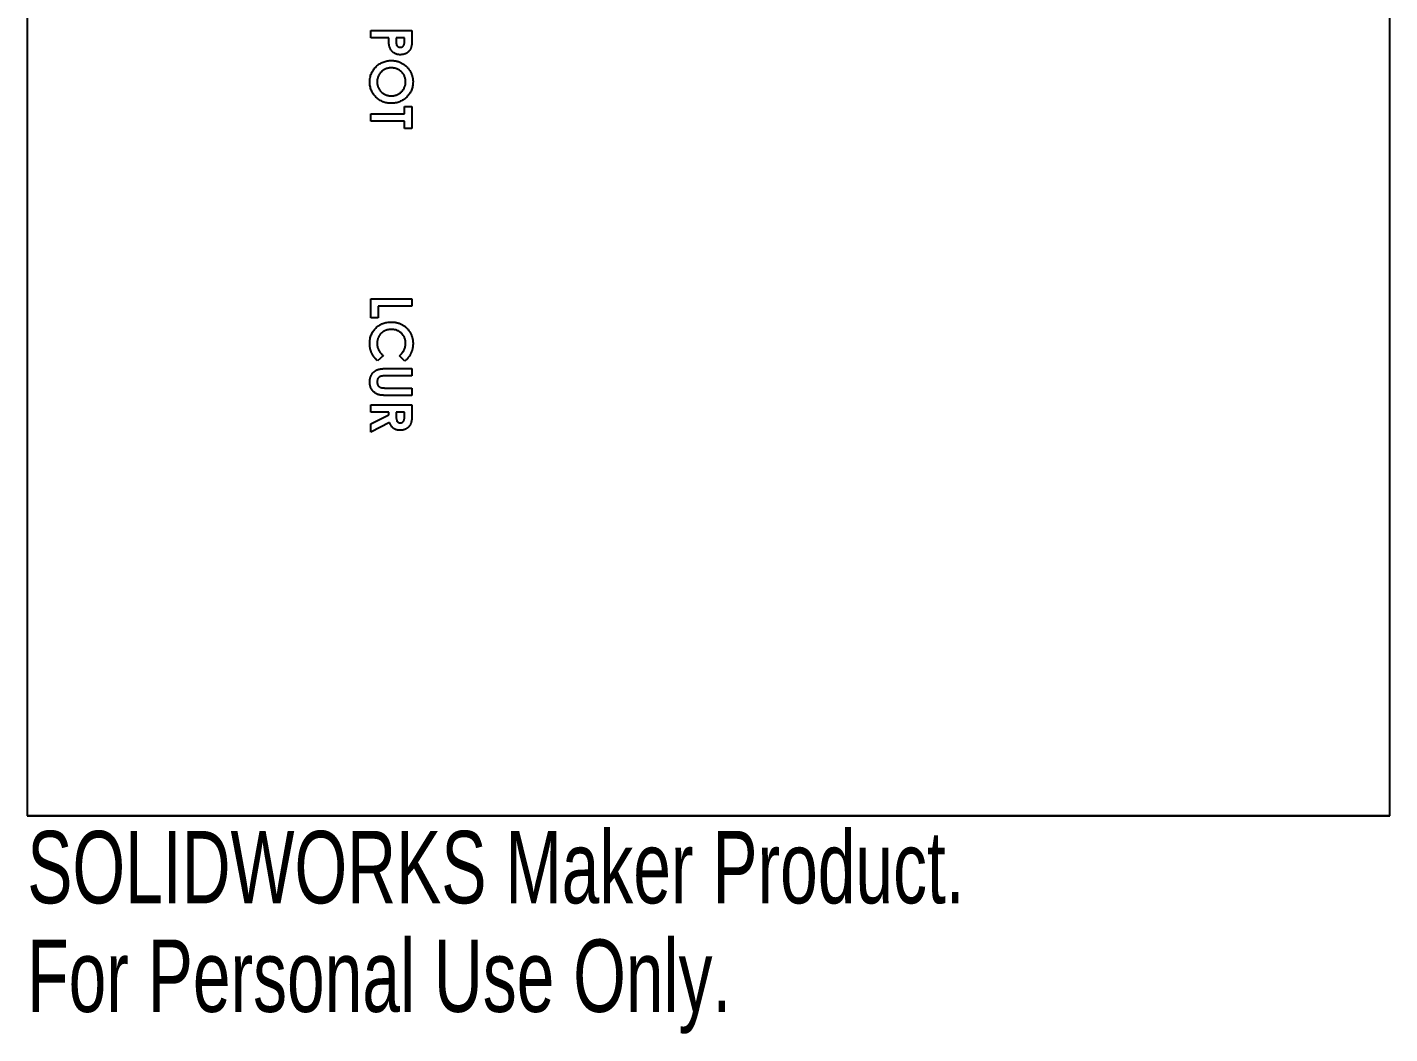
# Model space of a CAD drawing. Header units: millimetres. Extents: x -1295 to -1204, y -914 to -779.
# Drawn here: x -1295.2 to -1204.2, y -913.9 to -846.7 of the extents above; entities that cross this region are included whole.
import ezdxf

# ---------------------------------------------------------------- set-up
doc = ezdxf.new("R2010")
doc.units = ezdxf.units.MM
doc.styles.add('SLDTEXTSTYLE0', font='TXT', dxfattribs={"width": 0.7})

msp = doc.modelspace()

# ---------------------------------------------------------------- linework, layer by layer
at = {"color": 7, "linetype": 'Continuous', "lineweight": 25}
for p, q in [((-1295.195, -779.37), (-1295.195, -899.37)), ((-1204.195, -899.37), (-1204.195, -779.37)), ((-1272.25, -847.431), (-1272.25, -846.937)), ((-1272.25, -846.937), (-1269.5, -846.937)), ((-1269.5, -846.937), (-1269.5, -847.488)), ((-1271.051, -847.431), (-1272.25, -847.431)), ((-1269.994, -847.431), (-1270.558, -847.431)), ((-1270.558, -847.431), (-1270.558, -847.605)), ((-1270.281, -848.065), (-1270.281, -848.065)), ((-1270.048, -847.936), (-1270.048, -847.936)), ((-1269.994, -847.586), (-1269.994, -847.431)), ((-1270.874, -848.947), (-1270.874, -848.947)), ((-1272.32, -850.384), (-1272.32, -850.384)), ((-1269.429, -850.38), (-1269.429, -850.38)), ((-1270.877, -851.309), (-1270.877, -851.309)), ((-1272.25, -853.001), (-1272.25, -852.508)), ((-1272.25, -852.508), (-1269.994, -852.508)), ((-1269.994, -852.014), (-1269.5, -852.014)), ((-1269.994, -852.508), (-1269.994, -852.014)), ((-1269.5, -852.014), (-1269.5, -853.495)), ((-1269.994, -853.001), (-1272.25, -853.001)), ((-1269.994, -853.495), (-1269.994, -853.001)), ((-1269.5, -853.495), (-1269.994, -853.495)), ((-1272.25, -864.857), (-1269.5, -864.857)), ((-1272.25, -866.126), (-1272.25, -864.857)), ((-1269.5, -865.351), (-1271.756, -865.351)), ((-1271.756, -865.351), (-1271.756, -866.126)), ((-1269.5, -864.857), (-1269.5, -865.351)), ((-1271.756, -866.126), (-1272.25, -866.126)), ((-1270.871, -866.408), (-1270.871, -866.408)), ((-1272.32, -867.836), (-1272.32, -867.836)), ((-1269.429, -867.844), (-1269.429, -867.844)), ((-1271.427, -868.655), (-1271.796, -869.006)), ((-1271.427, -868.655), (-1271.427, -868.655)), ((-1269.977, -869.017), (-1270.323, -868.655)), ((-1270.323, -868.655), (-1270.323, -868.655)), ((-1271.141, -869.511), (-1269.5, -869.511)), ((-1271.141, -869.511), (-1271.141, -869.511)), ((-1269.5, -869.511), (-1269.5, -870.004)), ((-1272.32, -870.412), (-1272.32, -870.412)), ((-1269.5, -870.004), (-1271.289, -870.004)), ((-1271.224, -870.815), (-1269.5, -870.815)), ((-1271.224, -870.815), (-1271.224, -870.815)), ((-1269.5, -870.815), (-1269.5, -871.309)), ((-1269.5, -871.309), (-1271.141, -871.309)), ((-1272.25, -871.944), (-1269.5, -871.944)), ((-1272.25, -872.437), (-1272.25, -871.944)), ((-1271.051, -872.437), (-1272.25, -872.437)), ((-1272.25, -873.211), (-1271.051, -872.605)), ((-1271.051, -872.605), (-1271.051, -872.437)), ((-1269.994, -872.437), (-1270.558, -872.437)), ((-1270.558, -872.437), (-1270.558, -872.629)), ((-1269.994, -872.605), (-1269.994, -872.437)), ((-1269.5, -871.944), (-1269.5, -872.519)), ((-1270.995, -873.125), (-1272.25, -873.759)), ((-1272.25, -873.759), (-1272.25, -873.211)), ((-1295.195, -899.37), (-1204.195, -899.37)), ((-1204.195, -899.37), (-1295.195, -899.37))]:
    msp.add_line(p, q, dxfattribs=at)
for points, knots in [([(-1271.009, -847.991), (-1271.013, -847.977), (-1271.021, -847.946), (-1271.028, -847.896), (-1271.035, -847.838), (-1271.041, -847.771), (-1271.046, -847.697), (-1271.049, -847.616), (-1271.051, -847.526), (-1271.051, -847.463), (-1271.051, -847.431)], [0, 0, 0, 0, 0.077373, 0.167614, 0.272108, 0.390016, 0.521363, 0.667272, 0.82681, 1, 1, 1, 1]), ([(-1270.281, -848.559), (-1270.304, -848.559), (-1270.349, -848.558), (-1270.415, -848.551), (-1270.479, -848.538), (-1270.539, -848.522), (-1270.596, -848.501), (-1270.651, -848.474), (-1270.702, -848.443), (-1270.75, -848.407), (-1270.795, -848.367), (-1270.837, -848.324), (-1270.874, -848.277), (-1270.908, -848.226), (-1270.939, -848.172), (-1270.967, -848.115), (-1270.991, -848.055), (-1271.003, -848.012), (-1271.009, -847.991)], [0, 0, 0, 0, 0.068863, 0.135324, 0.199253, 0.261503, 0.322661, 0.382747, 0.442522, 0.50232, 0.56277, 0.622352, 0.682289, 0.743376, 0.805048, 0.868091, 0.933123, 1, 1, 1, 1]), ([(-1270.558, -847.605), (-1270.557, -847.637), (-1270.557, -847.696), (-1270.552, -847.775), (-1270.544, -847.84), (-1270.532, -847.89), (-1270.514, -847.93), (-1270.493, -847.964), (-1270.468, -847.995), (-1270.437, -848.02), (-1270.403, -848.041), (-1270.365, -848.055), (-1270.324, -848.064), (-1270.295, -848.065), (-1270.281, -848.065)], [0, 0, 0, 0, 0.155172, 0.28552, 0.390535, 0.471014, 0.53849, 0.602942, 0.66656, 0.730177, 0.794928, 0.860217, 0.928115, 1, 1, 1, 1]), ([(-1269.5, -847.488), (-1269.5, -847.524), (-1269.5, -847.594), (-1269.504, -847.694), (-1269.511, -847.786), (-1269.519, -847.871), (-1269.531, -847.947), (-1269.544, -848.016), (-1269.561, -848.078), (-1269.58, -848.132), (-1269.603, -848.181), (-1269.627, -848.227), (-1269.657, -848.27), (-1269.687, -848.311), (-1269.722, -848.348), (-1269.76, -848.383), (-1269.801, -848.416), (-1269.845, -848.446), (-1269.891, -848.472), (-1269.94, -848.496), (-1269.992, -848.515), (-1270.045, -848.531), (-1270.101, -848.544), (-1270.159, -848.552), (-1270.219, -848.558), (-1270.26, -848.559), (-1270.281, -848.559)], [0, 0, 0, 0, 0.070781, 0.136552, 0.197012, 0.252923, 0.303687, 0.349719, 0.39124, 0.428479, 0.463057, 0.49715, 0.531002, 0.564226, 0.597701, 0.631421, 0.665597, 0.700451, 0.735881, 0.771092, 0.806975, 0.843534, 0.88094, 0.919294, 0.95918, 1, 1, 1, 1]), ([(-1270.281, -848.065), (-1270.268, -848.065), (-1270.243, -848.064), (-1270.207, -848.058), (-1270.173, -848.048), (-1270.142, -848.034), (-1270.114, -848.015), (-1270.089, -847.993), (-1270.066, -847.967), (-1270.054, -847.946), (-1270.048, -847.936)], [0, 0, 0, 0, 0.137788, 0.267341, 0.390444, 0.511778, 0.629509, 0.747829, 0.871885, 1, 1, 1, 1]), ([(-1270.048, -847.936), (-1270.044, -847.927), (-1270.034, -847.909), (-1270.023, -847.877), (-1270.014, -847.841), (-1270.007, -847.8), (-1270.001, -847.753), (-1269.996, -847.702), (-1269.994, -847.646), (-1269.994, -847.607), (-1269.994, -847.586)], [0, 0, 0, 0, 0.082101, 0.173825, 0.278953, 0.396639, 0.527316, 0.671298, 0.828754, 1, 1, 1, 1]), ([(-1272.32, -850.384), (-1272.319, -850.333), (-1272.317, -850.234), (-1272.296, -850.089), (-1272.263, -849.949), (-1272.215, -849.817), (-1272.155, -849.691), (-1272.081, -849.572), (-1271.993, -849.459), (-1271.894, -849.354), (-1271.785, -849.259), (-1271.67, -849.176), (-1271.549, -849.105), (-1271.424, -849.047), (-1271.294, -849.002), (-1271.158, -848.97), (-1271.018, -848.951), (-1270.922, -848.948), (-1270.874, -848.947)], [0, 0, 0, 0, 0.066749, 0.131152, 0.193732, 0.255326, 0.316388, 0.378027, 0.440406, 0.504557, 0.568658, 0.630986, 0.692288, 0.752615, 0.8132, 0.874016, 0.936158, 1, 1, 1, 1]), ([(-1272.32, -850.384), (-1272.319, -850.333), (-1272.317, -850.234), (-1272.296, -850.089), (-1272.263, -849.949), (-1272.215, -849.817), (-1272.155, -849.691), (-1272.081, -849.572), (-1271.993, -849.459), (-1271.894, -849.354), (-1271.785, -849.259), (-1271.67, -849.176), (-1271.549, -849.105), (-1271.424, -849.047), (-1271.294, -849.002), (-1271.158, -848.97), (-1271.018, -848.951), (-1270.922, -848.948), (-1270.874, -848.947)], [0, 0, 0, 0, 0.066749, 0.131152, 0.193732, 0.255326, 0.316388, 0.378027, 0.440406, 0.504557, 0.568658, 0.630986, 0.692288, 0.752615, 0.8132, 0.874016, 0.936158, 1, 1, 1, 1]), ([(-1270.874, -848.947), (-1270.841, -848.947), (-1270.777, -848.948), (-1270.681, -848.958), (-1270.587, -848.973), (-1270.495, -848.993), (-1270.405, -849.02), (-1270.318, -849.053), (-1270.231, -849.092), (-1270.148, -849.137), (-1270.067, -849.186), (-1269.991, -849.241), (-1269.919, -849.3), (-1269.851, -849.363), (-1269.787, -849.431), (-1269.727, -849.503), (-1269.673, -849.581), (-1269.622, -849.661), (-1269.577, -849.745), (-1269.538, -849.831), (-1269.504, -849.918), (-1269.477, -850.008), (-1269.455, -850.098), (-1269.441, -850.191), (-1269.431, -850.285), (-1269.43, -850.348), (-1269.429, -850.38)], [0, 0, 0, 0, 0.043115, 0.085683, 0.127595, 0.169006, 0.210449, 0.251829, 0.293462, 0.335399, 0.377495, 0.418707, 0.459892, 0.500892, 0.541892, 0.583232, 0.624982, 0.667207, 0.709589, 0.751101, 0.792567, 0.833544, 0.874827, 0.916017, 0.957859, 1, 1, 1, 1]), ([(-1270.874, -848.947), (-1270.841, -848.947), (-1270.777, -848.948), (-1270.681, -848.958), (-1270.587, -848.973), (-1270.495, -848.993), (-1270.405, -849.02), (-1270.318, -849.053), (-1270.231, -849.092), (-1270.148, -849.137), (-1270.067, -849.186), (-1269.991, -849.241), (-1269.919, -849.3), (-1269.851, -849.363), (-1269.787, -849.431), (-1269.727, -849.503), (-1269.673, -849.581), (-1269.622, -849.661), (-1269.577, -849.745), (-1269.538, -849.831), (-1269.504, -849.918), (-1269.477, -850.008), (-1269.455, -850.098), (-1269.441, -850.191), (-1269.431, -850.285), (-1269.43, -850.348), (-1269.429, -850.38)], [0, 0, 0, 0, 0.043115, 0.085683, 0.127595, 0.169006, 0.210449, 0.251829, 0.293462, 0.335399, 0.377495, 0.418707, 0.459892, 0.500892, 0.541892, 0.583232, 0.624982, 0.667207, 0.709589, 0.751101, 0.792567, 0.833544, 0.874827, 0.916017, 0.957859, 1, 1, 1, 1]), ([(-1271.615, -849.779), (-1271.632, -849.801), (-1271.666, -849.845), (-1271.709, -849.914), (-1271.745, -849.986), (-1271.775, -850.061), (-1271.798, -850.138), (-1271.815, -850.217), (-1271.825, -850.299), (-1271.826, -850.354), (-1271.827, -850.382)], [0, 0, 0, 0, 0.127991, 0.253098, 0.376184, 0.498936, 0.621526, 0.745707, 0.871575, 1, 1, 1, 1]), ([(-1270.88, -849.44), (-1270.918, -849.442), (-1270.992, -849.444), (-1271.1, -849.459), (-1271.201, -849.486), (-1271.297, -849.523), (-1271.387, -849.571), (-1271.47, -849.629), (-1271.547, -849.698), (-1271.592, -849.752), (-1271.615, -849.779)], [0, 0, 0, 0, 0.134797, 0.264181, 0.388435, 0.509667, 0.630435, 0.750688, 0.873464, 1, 1, 1, 1]), ([(-1269.923, -850.372), (-1269.924, -850.34), (-1269.926, -850.277), (-1269.939, -850.184), (-1269.959, -850.094), (-1269.989, -850.009), (-1270.028, -849.928), (-1270.074, -849.85), (-1270.13, -849.777), (-1270.192, -849.708), (-1270.262, -849.646), (-1270.336, -849.59), (-1270.417, -849.545), (-1270.5, -849.506), (-1270.589, -849.477), (-1270.682, -849.455), (-1270.78, -849.443), (-1270.846, -849.441), (-1270.88, -849.44)], [0, 0, 0, 0, 0.064604, 0.127503, 0.188508, 0.248691, 0.308577, 0.368787, 0.429858, 0.492768, 0.555705, 0.617662, 0.678956, 0.74018, 0.802339, 0.866301, 0.931712, 1, 1, 1, 1]), ([(-1270.883, -851.803), (-1270.933, -851.801), (-1271.03, -851.799), (-1271.172, -851.779), (-1271.309, -851.747), (-1271.44, -851.701), (-1271.566, -851.643), (-1271.685, -851.572), (-1271.798, -851.487), (-1271.905, -851.391), (-1272.002, -851.285), (-1272.087, -851.173), (-1272.159, -851.055), (-1272.219, -850.931), (-1272.265, -850.802), (-1272.297, -850.668), (-1272.317, -850.528), (-1272.319, -850.432), (-1272.32, -850.384)], [0, 0, 0, 0, 0.065715, 0.129494, 0.191702, 0.253134, 0.314179, 0.375809, 0.43847, 0.502816, 0.566965, 0.629382, 0.690509, 0.751099, 0.811688, 0.872943, 0.935508, 1, 1, 1, 1]), ([(-1271.827, -850.382), (-1271.826, -850.414), (-1271.824, -850.476), (-1271.812, -850.568), (-1271.79, -850.655), (-1271.76, -850.74), (-1271.721, -850.82), (-1271.673, -850.897), (-1271.618, -850.971), (-1271.554, -851.04), (-1271.484, -851.103), (-1271.409, -851.158), (-1271.33, -851.205), (-1271.247, -851.243), (-1271.16, -851.273), (-1271.069, -851.293), (-1270.974, -851.306), (-1270.91, -851.308), (-1270.877, -851.309)], [0, 0, 0, 0, 0.064141, 0.126199, 0.186822, 0.24691, 0.307224, 0.368112, 0.430322, 0.494119, 0.558218, 0.6211, 0.682558, 0.744063, 0.805909, 0.868982, 0.933254, 1, 1, 1, 1]), ([(-1271.827, -850.382), (-1271.826, -850.414), (-1271.824, -850.476), (-1271.812, -850.568), (-1271.79, -850.655), (-1271.76, -850.74), (-1271.721, -850.82), (-1271.673, -850.897), (-1271.618, -850.971), (-1271.554, -851.04), (-1271.484, -851.103), (-1271.409, -851.158), (-1271.33, -851.205), (-1271.247, -851.243), (-1271.16, -851.273), (-1271.069, -851.293), (-1270.974, -851.306), (-1270.91, -851.308), (-1270.877, -851.309)], [0, 0, 0, 0, 0.064141, 0.126199, 0.186822, 0.24691, 0.307224, 0.368112, 0.430322, 0.494119, 0.558218, 0.6211, 0.682558, 0.744063, 0.805909, 0.868982, 0.933254, 1, 1, 1, 1]), ([(-1269.429, -850.38), (-1269.431, -850.428), (-1269.433, -850.522), (-1269.454, -850.661), (-1269.487, -850.795), (-1269.533, -850.924), (-1269.593, -851.047), (-1269.666, -851.165), (-1269.753, -851.279), (-1269.851, -851.385), (-1269.959, -851.482), (-1270.074, -851.568), (-1270.194, -851.641), (-1270.321, -851.7), (-1270.453, -851.746), (-1270.591, -851.778), (-1270.735, -851.799), (-1270.833, -851.801), (-1270.883, -851.803)], [0, 0, 0, 0, 0.06339, 0.125147, 0.185634, 0.245956, 0.306302, 0.367332, 0.430072, 0.494704, 0.559368, 0.622545, 0.684488, 0.745828, 0.807446, 0.870006, 0.933933, 1, 1, 1, 1]), ([(-1270.877, -851.309), (-1270.844, -851.308), (-1270.779, -851.306), (-1270.685, -851.294), (-1270.594, -851.272), (-1270.507, -851.242), (-1270.424, -851.204), (-1270.345, -851.157), (-1270.27, -851.101), (-1270.199, -851.037), (-1270.134, -850.968), (-1270.078, -850.894), (-1270.029, -850.816), (-1269.991, -850.734), (-1269.961, -850.649), (-1269.938, -850.56), (-1269.926, -850.468), (-1269.924, -850.404), (-1269.923, -850.372)], [0, 0, 0, 0, 0.065939, 0.129791, 0.192175, 0.253617, 0.314719, 0.376282, 0.438973, 0.503175, 0.567329, 0.629651, 0.69065, 0.751238, 0.811754, 0.872788, 0.93554, 1, 1, 1, 1]), ([(-1270.877, -851.309), (-1270.844, -851.308), (-1270.779, -851.306), (-1270.685, -851.294), (-1270.594, -851.272), (-1270.507, -851.242), (-1270.424, -851.204), (-1270.345, -851.157), (-1270.27, -851.101), (-1270.199, -851.037), (-1270.134, -850.968), (-1270.078, -850.894), (-1270.029, -850.816), (-1269.991, -850.734), (-1269.961, -850.649), (-1269.938, -850.56), (-1269.926, -850.468), (-1269.924, -850.404), (-1269.923, -850.372)], [0, 0, 0, 0, 0.065939, 0.129791, 0.192175, 0.253617, 0.314719, 0.376282, 0.438973, 0.503175, 0.567329, 0.629651, 0.69065, 0.751238, 0.811754, 0.872788, 0.93554, 1, 1, 1, 1]), ([(-1272.32, -867.836), (-1272.319, -867.785), (-1272.317, -867.685), (-1272.298, -867.538), (-1272.266, -867.398), (-1272.221, -867.265), (-1272.163, -867.139), (-1272.093, -867.021), (-1272.01, -866.91), (-1271.915, -866.807), (-1271.81, -866.713), (-1271.697, -866.631), (-1271.576, -866.563), (-1271.449, -866.505), (-1271.314, -866.462), (-1271.173, -866.431), (-1271.024, -866.412), (-1270.922, -866.409), (-1270.871, -866.408)], [0, 0, 0, 0, 0.067374, 0.131832, 0.194455, 0.255566, 0.315587, 0.375625, 0.436133, 0.497772, 0.559461, 0.620267, 0.680775, 0.741575, 0.803222, 0.866497, 0.931913, 1, 1, 1, 1]), ([(-1272.32, -867.836), (-1272.319, -867.785), (-1272.317, -867.685), (-1272.298, -867.538), (-1272.266, -867.398), (-1272.221, -867.265), (-1272.163, -867.139), (-1272.093, -867.021), (-1272.01, -866.91), (-1271.915, -866.807), (-1271.81, -866.713), (-1271.697, -866.631), (-1271.576, -866.563), (-1271.449, -866.505), (-1271.314, -866.462), (-1271.173, -866.431), (-1271.024, -866.412), (-1270.922, -866.409), (-1270.871, -866.408)], [0, 0, 0, 0, 0.067374, 0.131832, 0.194455, 0.255566, 0.315587, 0.375625, 0.436133, 0.497772, 0.559461, 0.620267, 0.680775, 0.741575, 0.803222, 0.866497, 0.931913, 1, 1, 1, 1]), ([(-1270.869, -866.902), (-1270.892, -866.902), (-1270.938, -866.903), (-1271.005, -866.908), (-1271.07, -866.918), (-1271.132, -866.931), (-1271.193, -866.947), (-1271.253, -866.968), (-1271.31, -866.992), (-1271.365, -867.02), (-1271.417, -867.051), (-1271.467, -867.085), (-1271.514, -867.122), (-1271.558, -867.162), (-1271.599, -867.206), (-1271.637, -867.252), (-1271.672, -867.302), (-1271.705, -867.354), (-1271.733, -867.409), (-1271.759, -867.465), (-1271.78, -867.523), (-1271.797, -867.582), (-1271.811, -867.643), (-1271.82, -867.705), (-1271.826, -867.769), (-1271.827, -867.812), (-1271.827, -867.834)], [0, 0, 0, 0, 0.04599, 0.090647, 0.134497, 0.177347, 0.219284, 0.260927, 0.302462, 0.343585, 0.384146, 0.424344, 0.464381, 0.503969, 0.543783, 0.583766, 0.624386, 0.665518, 0.706649, 0.747805, 0.788877, 0.830204, 0.871696, 0.913726, 0.956584, 1, 1, 1, 1]), ([(-1270.871, -866.408), (-1270.837, -866.409), (-1270.77, -866.41), (-1270.671, -866.419), (-1270.575, -866.433), (-1270.482, -866.453), (-1270.392, -866.478), (-1270.304, -866.51), (-1270.22, -866.547), (-1270.139, -866.59), (-1270.06, -866.637), (-1269.986, -866.691), (-1269.916, -866.748), (-1269.849, -866.812), (-1269.787, -866.88), (-1269.728, -866.952), (-1269.674, -867.03), (-1269.624, -867.112), (-1269.578, -867.197), (-1269.538, -867.285), (-1269.504, -867.374), (-1269.477, -867.464), (-1269.456, -867.557), (-1269.44, -867.651), (-1269.432, -867.747), (-1269.43, -867.811), (-1269.429, -867.844)], [0, 0, 0, 0, 0.044668, 0.088522, 0.130976, 0.172908, 0.214009, 0.254998, 0.295309, 0.335907, 0.37632, 0.416323, 0.456499, 0.496665, 0.537199, 0.578092, 0.619901, 0.662604, 0.705271, 0.747628, 0.789409, 0.831248, 0.872811, 0.91486, 0.957022, 1, 1, 1, 1]), ([(-1270.871, -866.408), (-1270.837, -866.409), (-1270.77, -866.41), (-1270.671, -866.419), (-1270.575, -866.433), (-1270.482, -866.453), (-1270.392, -866.478), (-1270.304, -866.51), (-1270.22, -866.547), (-1270.139, -866.59), (-1270.06, -866.637), (-1269.986, -866.691), (-1269.916, -866.748), (-1269.849, -866.812), (-1269.787, -866.88), (-1269.728, -866.952), (-1269.674, -867.03), (-1269.624, -867.112), (-1269.578, -867.197), (-1269.538, -867.285), (-1269.504, -867.374), (-1269.477, -867.464), (-1269.456, -867.557), (-1269.44, -867.651), (-1269.432, -867.747), (-1269.43, -867.811), (-1269.429, -867.844)], [0, 0, 0, 0, 0.044668, 0.088522, 0.130976, 0.172908, 0.214009, 0.254998, 0.295309, 0.335907, 0.37632, 0.416323, 0.456499, 0.496665, 0.537199, 0.578092, 0.619901, 0.662604, 0.705271, 0.747628, 0.789409, 0.831248, 0.872811, 0.91486, 0.957022, 1, 1, 1, 1]), ([(-1269.923, -867.825), (-1269.924, -867.793), (-1269.926, -867.73), (-1269.938, -867.638), (-1269.96, -867.55), (-1269.99, -867.465), (-1270.029, -867.385), (-1270.076, -867.308), (-1270.132, -867.235), (-1270.195, -867.168), (-1270.265, -867.106), (-1270.339, -867.051), (-1270.418, -867.005), (-1270.501, -866.967), (-1270.587, -866.938), (-1270.678, -866.917), (-1270.772, -866.905), (-1270.837, -866.903), (-1270.869, -866.902)], [0, 0, 0, 0, 0.064715, 0.127707, 0.188882, 0.249158, 0.309661, 0.370225, 0.432332, 0.495782, 0.559304, 0.621861, 0.683322, 0.744523, 0.806088, 0.868994, 0.933419, 1, 1, 1, 1]), ([(-1271.796, -869.006), (-1271.819, -868.982), (-1271.866, -868.933), (-1271.932, -868.861), (-1271.991, -868.788), (-1272.046, -868.718), (-1272.095, -868.648), (-1272.137, -868.578), (-1272.175, -868.51), (-1272.206, -868.443), (-1272.234, -868.374), (-1272.257, -868.304), (-1272.277, -868.232), (-1272.293, -868.157), (-1272.305, -868.08), (-1272.314, -868.001), (-1272.32, -867.919), (-1272.32, -867.864), (-1272.32, -867.836)], [0, 0, 0, 0, 0.077784, 0.151817, 0.222542, 0.29028, 0.354643, 0.415801, 0.474713, 0.53043, 0.585584, 0.641307, 0.6979, 0.75542, 0.814521, 0.874876, 0.936669, 1, 1, 1, 1]), ([(-1271.827, -867.834), (-1271.826, -867.871), (-1271.824, -867.943), (-1271.807, -868.049), (-1271.78, -868.15), (-1271.749, -868.231), (-1271.718, -868.295), (-1271.688, -868.342), (-1271.656, -868.392), (-1271.619, -868.443), (-1271.578, -868.495), (-1271.531, -868.547), (-1271.481, -868.602), (-1271.445, -868.637), (-1271.427, -868.655)], [0, 0, 0, 0, 0.117044, 0.22996, 0.340689, 0.449881, 0.50608, 0.565321, 0.62822, 0.694742, 0.765029, 0.839587, 0.917753, 1, 1, 1, 1]), ([(-1270.323, -868.655), (-1270.291, -868.625), (-1270.229, -868.565), (-1270.148, -868.468), (-1270.079, -868.368), (-1270.021, -868.265), (-1269.977, -868.159), (-1269.946, -868.05), (-1269.926, -867.938), (-1269.924, -867.863), (-1269.923, -867.825)], [0, 0, 0, 0, 0.139413, 0.272761, 0.39951, 0.522802, 0.64266, 0.761583, 0.879795, 1, 1, 1, 1]), ([(-1269.429, -867.844), (-1269.43, -867.872), (-1269.431, -867.927), (-1269.438, -868.009), (-1269.448, -868.091), (-1269.465, -868.171), (-1269.484, -868.251), (-1269.51, -868.33), (-1269.538, -868.409), (-1269.572, -868.486), (-1269.609, -868.562), (-1269.65, -868.635), (-1269.695, -868.706), (-1269.744, -868.773), (-1269.797, -868.838), (-1269.853, -868.901), (-1269.913, -868.961), (-1269.956, -868.998), (-1269.977, -869.017)], [0, 0, 0, 0, 0.062276, 0.123904, 0.185067, 0.24684, 0.308435, 0.370241, 0.432587, 0.495925, 0.559351, 0.621943, 0.684393, 0.746986, 0.809441, 0.872508, 0.935769, 1, 1, 1, 1]), ([(-1272.32, -870.412), (-1272.32, -870.388), (-1272.319, -870.341), (-1272.312, -870.272), (-1272.302, -870.206), (-1272.287, -870.142), (-1272.268, -870.08), (-1272.244, -870.02), (-1272.216, -869.963), (-1272.184, -869.909), (-1272.149, -869.857), (-1272.111, -869.81), (-1272.071, -869.765), (-1272.029, -869.725), (-1271.985, -869.688), (-1271.939, -869.656), (-1271.89, -869.627), (-1271.838, -869.602), (-1271.781, -869.58), (-1271.715, -869.561), (-1271.641, -869.545), (-1271.558, -869.533), (-1271.466, -869.523), (-1271.366, -869.516), (-1271.256, -869.512), (-1271.18, -869.511), (-1271.141, -869.511)], [0, 0, 0, 0, 0.041716, 0.082306, 0.121576, 0.160073, 0.198001, 0.235575, 0.272725, 0.309812, 0.346569, 0.382461, 0.417249, 0.451311, 0.484834, 0.518013, 0.551052, 0.584156, 0.619453, 0.659145, 0.70346, 0.752831, 0.806837, 0.866137, 0.930499, 1, 1, 1, 1]), ([(-1272.32, -870.412), (-1272.32, -870.388), (-1272.319, -870.341), (-1272.312, -870.272), (-1272.302, -870.206), (-1272.287, -870.142), (-1272.268, -870.08), (-1272.244, -870.02), (-1272.216, -869.963), (-1272.184, -869.909), (-1272.149, -869.857), (-1272.111, -869.81), (-1272.071, -869.765), (-1272.029, -869.725), (-1271.985, -869.688), (-1271.939, -869.656), (-1271.89, -869.627), (-1271.838, -869.602), (-1271.781, -869.58), (-1271.715, -869.561), (-1271.641, -869.545), (-1271.558, -869.533), (-1271.466, -869.523), (-1271.366, -869.516), (-1271.256, -869.512), (-1271.18, -869.511), (-1271.141, -869.511)], [0, 0, 0, 0, 0.041716, 0.082306, 0.121576, 0.160073, 0.198001, 0.235575, 0.272725, 0.309812, 0.346569, 0.382461, 0.417249, 0.451311, 0.484834, 0.518013, 0.551052, 0.584156, 0.619453, 0.659145, 0.70346, 0.752831, 0.806837, 0.866137, 0.930499, 1, 1, 1, 1]), ([(-1271.141, -871.309), (-1271.174, -871.309), (-1271.238, -871.309), (-1271.329, -871.307), (-1271.413, -871.303), (-1271.489, -871.298), (-1271.557, -871.292), (-1271.617, -871.284), (-1271.67, -871.275), (-1271.729, -871.261), (-1271.797, -871.238), (-1271.876, -871.199), (-1271.953, -871.15), (-1272.028, -871.092), (-1272.097, -871.027), (-1272.158, -870.956), (-1272.21, -870.88), (-1272.251, -870.798), (-1272.283, -870.711), (-1272.304, -870.617), (-1272.318, -870.517), (-1272.32, -870.447), (-1272.32, -870.412)], [0, 0, 0, 0, 0.058539, 0.112566, 0.161777, 0.206504, 0.246443, 0.281985, 0.313198, 0.339791, 0.389396, 0.440456, 0.493937, 0.549959, 0.606468, 0.661298, 0.71467, 0.767607, 0.821627, 0.878109, 0.937204, 1, 1, 1, 1]), ([(-1271.289, -870.004), (-1271.308, -870.005), (-1271.344, -870.005), (-1271.395, -870.007), (-1271.442, -870.01), (-1271.485, -870.014), (-1271.524, -870.02), (-1271.559, -870.026), (-1271.589, -870.035), (-1271.624, -870.047), (-1271.663, -870.066), (-1271.703, -870.098), (-1271.74, -870.134), (-1271.771, -870.177), (-1271.796, -870.226), (-1271.814, -870.28), (-1271.825, -870.339), (-1271.826, -870.38), (-1271.827, -870.401)], [0, 0, 0, 0, 0.072219, 0.13949, 0.20037, 0.256433, 0.307804, 0.353659, 0.39442, 0.430156, 0.496666, 0.562018, 0.628755, 0.69741, 0.768079, 0.841338, 0.918336, 1, 1, 1, 1]), ([(-1271.827, -870.401), (-1271.826, -870.423), (-1271.825, -870.466), (-1271.812, -870.529), (-1271.793, -870.587), (-1271.764, -870.639), (-1271.731, -870.686), (-1271.692, -870.724), (-1271.649, -870.756), (-1271.608, -870.776), (-1271.571, -870.787), (-1271.538, -870.795), (-1271.499, -870.801), (-1271.455, -870.807), (-1271.405, -870.81), (-1271.35, -870.814), (-1271.289, -870.815), (-1271.246, -870.815), (-1271.224, -870.815)], [0, 0, 0, 0, 0.078802, 0.153651, 0.225206, 0.29531, 0.36319, 0.427095, 0.488999, 0.551225, 0.585358, 0.625416, 0.671592, 0.724656, 0.783348, 0.849131, 0.921326, 1, 1, 1, 1]), ([(-1271.827, -870.401), (-1271.826, -870.423), (-1271.825, -870.466), (-1271.812, -870.529), (-1271.793, -870.587), (-1271.764, -870.639), (-1271.731, -870.686), (-1271.692, -870.724), (-1271.649, -870.756), (-1271.608, -870.776), (-1271.571, -870.787), (-1271.538, -870.795), (-1271.499, -870.801), (-1271.455, -870.807), (-1271.405, -870.81), (-1271.35, -870.814), (-1271.289, -870.815), (-1271.246, -870.815), (-1271.224, -870.815)], [0, 0, 0, 0, 0.078802, 0.153651, 0.225206, 0.29531, 0.36319, 0.427095, 0.488999, 0.551225, 0.585358, 0.625416, 0.671592, 0.724656, 0.783348, 0.849131, 0.921326, 1, 1, 1, 1]), ([(-1270.558, -872.629), (-1270.557, -872.653), (-1270.557, -872.698), (-1270.555, -872.763), (-1270.549, -872.821), (-1270.542, -872.875), (-1270.533, -872.922), (-1270.522, -872.964), (-1270.509, -873.001), (-1270.493, -873.032), (-1270.475, -873.058), (-1270.454, -873.08), (-1270.431, -873.1), (-1270.405, -873.115), (-1270.376, -873.128), (-1270.345, -873.136), (-1270.311, -873.142), (-1270.287, -873.142), (-1270.275, -873.142)], [0, 0, 0, 0, 0.105558, 0.202122, 0.290736, 0.370617, 0.442748, 0.507764, 0.565672, 0.616562, 0.663447, 0.708377, 0.753458, 0.798569, 0.845127, 0.893728, 0.944698, 1, 1, 1, 1]), ([(-1269.5, -872.519), (-1269.5, -872.557), (-1269.5, -872.63), (-1269.504, -872.735), (-1269.51, -872.832), (-1269.519, -872.921), (-1269.53, -873.001), (-1269.544, -873.072), (-1269.56, -873.135), (-1269.579, -873.191), (-1269.601, -873.241), (-1269.625, -873.287), (-1269.654, -873.331), (-1269.685, -873.373), (-1269.72, -873.412), (-1269.758, -873.449), (-1269.8, -873.483), (-1269.844, -873.515), (-1269.891, -873.543), (-1269.941, -873.568), (-1269.992, -873.589), (-1270.046, -873.606), (-1270.102, -873.62), (-1270.16, -873.629), (-1270.22, -873.635), (-1270.26, -873.636), (-1270.281, -873.636)], [0, 0, 0, 0, 0.072877, 0.140162, 0.202243, 0.258851, 0.310778, 0.357037, 0.398448, 0.435299, 0.469507, 0.503055, 0.536158, 0.569602, 0.603019, 0.636633, 0.67089, 0.705962, 0.741342, 0.776451, 0.812145, 0.847995, 0.884542, 0.921987, 0.960205, 1, 1, 1, 1]), ([(-1270.275, -873.142), (-1270.26, -873.142), (-1270.231, -873.141), (-1270.19, -873.13), (-1270.152, -873.112), (-1270.117, -873.089), (-1270.086, -873.059), (-1270.06, -873.024), (-1270.038, -872.985), (-1270.024, -872.948), (-1270.016, -872.915), (-1270.01, -872.885), (-1270.005, -872.85), (-1270, -872.81), (-1269.997, -872.766), (-1269.995, -872.717), (-1269.994, -872.663), (-1269.994, -872.625), (-1269.994, -872.605)], [0, 0, 0, 0, 0.063763, 0.125251, 0.185397, 0.246785, 0.309395, 0.3725, 0.436991, 0.505001, 0.543261, 0.588403, 0.639621, 0.697924, 0.763292, 0.834993, 0.913881, 1, 1, 1, 1]), ([(-1270.281, -873.636), (-1270.303, -873.635), (-1270.345, -873.634), (-1270.408, -873.629), (-1270.467, -873.619), (-1270.524, -873.605), (-1270.579, -873.587), (-1270.631, -873.565), (-1270.68, -873.539), (-1270.726, -873.509), (-1270.769, -873.476), (-1270.81, -873.437), (-1270.848, -873.396), (-1270.882, -873.349), (-1270.915, -873.299), (-1270.945, -873.244), (-1270.972, -873.186), (-1270.987, -873.146), (-1270.995, -873.125)], [0, 0, 0, 0, 0.068741, 0.134789, 0.198536, 0.260386, 0.320962, 0.379904, 0.438503, 0.496154, 0.554265, 0.612749, 0.672513, 0.733646, 0.79679, 0.861936, 0.929398, 1, 1, 1, 1])]:
    msp.add_open_spline(points, degree=3, knots=knots, dxfattribs=at)

# ---------------------------------------------------------------- texts
at = {"color": 7, "linetype": 'Continuous', "char_height": 4.83362, "attachment_point": 1, "style": 'SLDTEXTSTYLE0'}
for s, insert in [('SOLIDWORKS Maker Product.', (-1295.195, -900.389)), ('For Personal Use Only.', (-1295.195, -907.64))]:
    msp.add_mtext(s, dxfattribs=dict(at, insert=insert))

doc.saveas('drawing.dxf')
